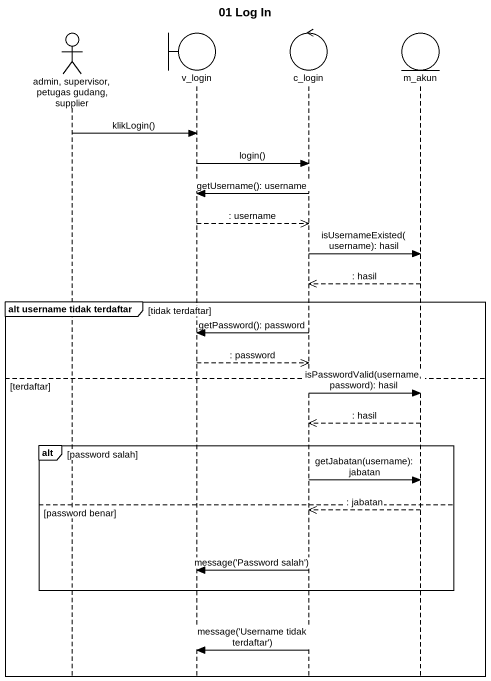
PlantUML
@startuml
title 01 Log In
hide footbox
actor "admin, supervisor, petugas gudang, supplier" as admin_supervisor_petugas
boundary v_login
control c_login
entity m_akun

admin_supervisor_petugas -> v_login : klikLogin()
v_login -> c_login : login()
c_login -> v_login : getUsername(): username
v_login -->> c_login : : username
c_login -> m_akun : isUsernameExisted(username): hasil
m_akun -->> c_login : : hasil
group alt username tidak terdaftar [tidak terdaftar]
  c_login -> v_login : getPassword(): password
  v_login -->> c_login : : password
else terdaftar
  c_login -> m_akun : isPasswordValid(username, password): hasil
  m_akun -->> c_login : : hasil
  alt password salah
    c_login -> m_akun : getJabatan(username): jabatan
  else password benar
    m_akun -->> c_login : : jabatan
    c_login -> v_login : message('Password salah')
  end
  c_login -> v_login : message('Username tidak terdaftar')
end
@enduml
